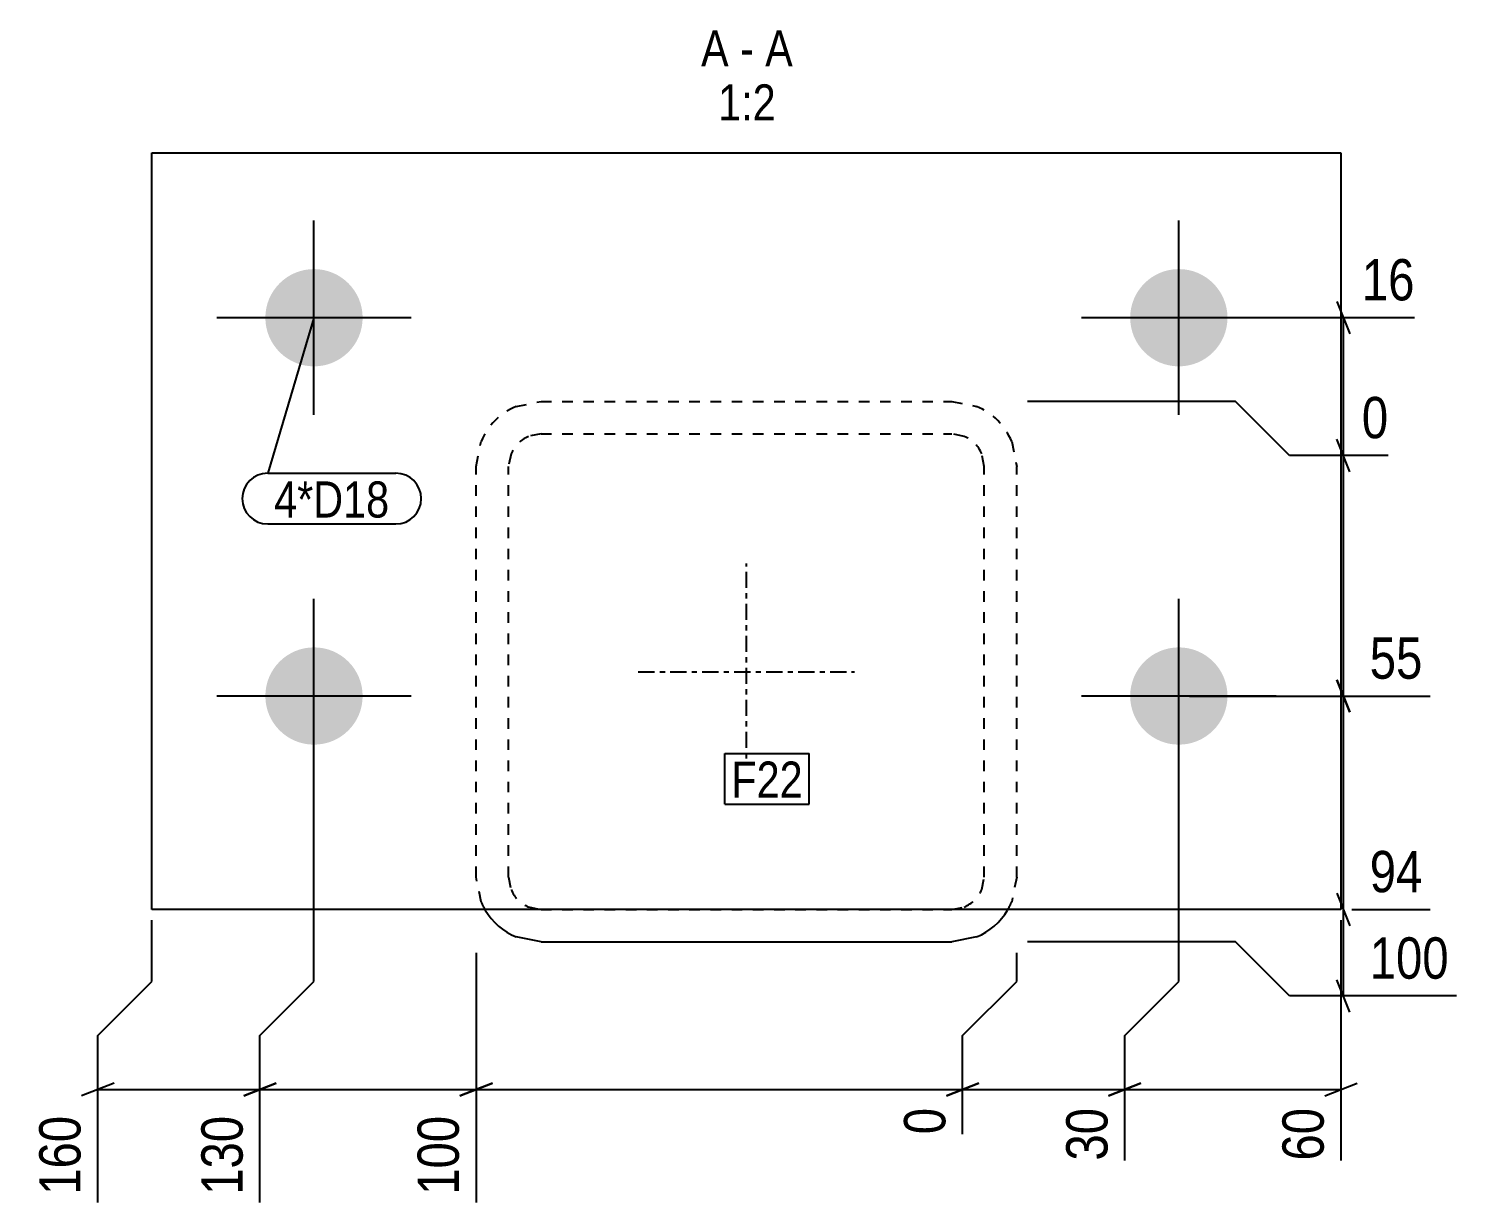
# Model space of a CAD drawing. Header units: millimetres. Extents: x 12 to 22632, y 5 to 856.
# Drawn here: x 6670.5 to 6934.8, y 4.7 to 222.1 of the extents above; entities that cross this region are included whole.
import ezdxf

# ---------------------------------------------------------------- set-up
doc = ezdxf.new("R2010")
doc.units = ezdxf.units.MM
doc.linetypes.add('DXK_LINE_DOT2', pattern=[3.9198, 1.9599, -1.9599])
doc.linetypes.add('DXK_LINE_DOT3', pattern=[5.9187, 2.979, -0.9799, 0.9799, -0.9799])
for name, color, linetype in [('MÅLSÆTNING', 7, 'Continuous'), ('STÅL', 7, 'Continuous'), ('TEKST', 7, 'Continuous')]:
    doc.layers.add(name, color=color, linetype=linetype)
doc.styles.add('Arial Narrow', font='ARIALN.TTF', dxfattribs={"height": 0.2})

msp = doc.modelspace()

# ---------------------------------------------------------------- hatches: boundary and pattern name
at = {"layer": 'STÅL', "linetype": 'Continuous'}
for points in [[(6714.27, 168.55, -1), (6732.27, 168.55, -1)], [(6874.27, 168.55, -1), (6892.27, 168.55, -1)], [(6714.27, 98.55, -1), (6732.27, 98.55, -1)], [(6874.27, 98.55, -1), (6892.27, 98.55, -1)]]:
    msp.add_hatch(color=96, dxfattribs=at).paths.add_polyline_path(points)

# ---------------------------------------------------------------- linework, layer by layer
at = {"layer": 'MÅLSÆTNING', "color": 7, "linetype": 'Continuous'}
for p, q in [((6912.53, 171.56), (6914.93, 165.56)), ((6885.27, 168.56), (6926.88, 168.56)), ((6913.73, 143.05), (6913.73, 168.56)), ((6893.73, 153.05), (6855.27, 153.05)), ((6893.73, 153.05), (6855.27, 153.05)), ((6903.73, 143.05), (6893.73, 153.05)), ((6903.73, 143.05), (6893.73, 153.05)), ((6914.93, 140.05), (6912.53, 146.05)), ((6914.93, 140.05), (6912.53, 146.05)), ((6922, 143.05), (6903.73, 143.05)), ((6922, 143.05), (6903.73, 143.05)), ((6913.73, 98.55), (6913.73, 143.05)), ((6912.53, 101.55), (6914.93, 95.55)), ((6914.93, 95.55), (6912.53, 101.55)), ((6885.27, 98.55), (6929.79, 98.55)), ((6885.27, 98.55), (6929.79, 98.55)), ((6913.73, 59.05), (6913.73, 98.55)), ((6723.27, 45.74), (6723.27, 96.55)), ((6723.27, 45.74), (6723.27, 96.55)), ((6883.27, 45.74), (6883.27, 96.55)), ((6883.27, 45.74), (6883.27, 96.55)), ((6912.53, 62.05), (6914.93, 56.05)), ((6912.53, 62.05), (6914.93, 56.05)), ((6913.73, 43.05), (6913.73, 59.05)), ((6915.27, 59.05), (6929.79, 59.05)), ((6915.27, 59.05), (6929.79, 59.05)), ((6693.27, 45.74), (6693.27, 57.05)), ((6913.27, 57.05), (6913.27, 12.59)), ((6893.73, 53.05), (6855.27, 53.05)), ((6903.73, 43.05), (6893.73, 53.05)), ((6753.27, 51.05), (6753.27, 4.8)), ((6753.27, 51.05), (6753.27, 4.8)), ((6853.27, 45.74), (6853.27, 51.05)), ((6853.27, 45.74), (6853.27, 51.05)), ((6683.27, 35.74), (6693.27, 45.74)), ((6713.27, 35.74), (6723.27, 45.74)), ((6713.27, 35.74), (6723.27, 45.74)), ((6843.27, 35.74), (6853.27, 45.74)), ((6843.27, 35.74), (6853.27, 45.74)), ((6873.27, 35.74), (6883.27, 45.74)), ((6873.27, 35.74), (6883.27, 45.74)), ((6914.93, 40.05), (6912.53, 46.05)), ((6934.67, 43.05), (6903.73, 43.05)), ((6683.27, 4.8), (6683.27, 35.74)), ((6713.27, 4.8), (6713.27, 35.74)), ((6713.27, 4.8), (6713.27, 35.74)), ((6843.27, 17.46), (6843.27, 35.74)), ((6843.27, 17.46), (6843.27, 35.74)), ((6873.27, 12.59), (6873.27, 35.74)), ((6873.27, 12.59), (6873.27, 35.74)), ((6686.27, 26.94), (6680.27, 24.54)), ((6716.27, 26.94), (6710.27, 24.54)), ((6710.27, 24.54), (6716.27, 26.94)), ((6756.27, 26.94), (6750.27, 24.54)), ((6750.27, 24.54), (6756.27, 26.94)), ((6846.27, 26.94), (6840.27, 24.54)), ((6840.27, 24.54), (6846.27, 26.94)), ((6876.27, 26.94), (6870.27, 24.54)), ((6870.27, 24.54), (6876.27, 26.94)), ((6910.27, 24.54), (6916.27, 26.94)), ((6683.27, 25.74), (6713.27, 25.74)), ((6713.27, 25.74), (6753.27, 25.74)), ((6753.27, 25.74), (6843.27, 25.74)), ((6843.27, 25.74), (6873.27, 25.74)), ((6873.27, 25.74), (6913.27, 25.74))]:
    msp.add_line(p, q, dxfattribs=at)
at = {"layer": 'STÅL', "color": 2, "linetype": 'Continuous'}
for p, q in [((6693.27, 59.05), (6693.27, 199.05)), ((6693.27, 199.05), (6913.27, 199.05)), ((6913.27, 199.05), (6913.27, 59.05)), ((6913.27, 59.05), (6693.27, 59.05)), ((6765.27, 53.05), (6760.67, 53.97)), ((6765.27, 53.05), (6841.27, 53.05)), ((6845.86, 53.97), (6841.27, 53.05))]:
    msp.add_line(p, q, dxfattribs=at)
at = {"layer": 'STÅL', "color": 96, "linetype": 'Continuous'}
for p, q in [((6723.27, 150.55), (6723.27, 186.55)), ((6883.27, 150.55), (6883.27, 186.55)), ((6741.27, 168.55), (6705.27, 168.55)), ((6901.27, 168.55), (6865.27, 168.55)), ((6723.27, 80.55), (6723.27, 116.55)), ((6883.27, 80.55), (6883.27, 116.55)), ((6741.27, 98.55), (6705.27, 98.55)), ((6901.27, 98.55), (6865.27, 98.55))]:
    msp.add_line(p, q, dxfattribs=at)
at = {"layer": 'STÅL', "color": 7, "linetype": 'DXK_LINE_DOT2'}
for p, q in [((6760.67, 152.14), (6765.27, 153.05)), ((6765.27, 153.05), (6841.27, 153.05)), ((6841.27, 153.05), (6845.86, 152.14)), ((6753.27, 141.05), (6754.18, 145.65)), ((6765.27, 147.05), (6762.97, 146.6)), ((6765.27, 147.05), (6841.27, 147.05)), ((6843.56, 146.6), (6841.27, 147.05)), ((6852.35, 145.65), (6853.27, 141.05)), ((6759.72, 143.35), (6759.27, 141.05)), ((6847.27, 141.05), (6846.81, 143.35)), ((6753.27, 65.05), (6753.27, 141.05)), ((6759.27, 65.05), (6759.27, 141.05)), ((6847.27, 65.05), (6847.27, 141.05)), ((6853.27, 65.05), (6853.27, 141.05)), ((6754.18, 60.46), (6753.27, 65.05)), ((6759.27, 65.05), (6759.72, 62.76)), ((6846.81, 62.76), (6847.27, 65.05)), ((6853.27, 65.05), (6852.35, 60.46)), ((6762.97, 59.51), (6765.27, 59.05)), ((6765.27, 59.05), (6841.27, 59.05)), ((6841.27, 59.05), (6843.56, 59.51))]:
    msp.add_line(p, q, dxfattribs=at)
at = {"layer": 'STÅL', "color": 7, "linetype": 'DXK_LINE_DOT3'}
for p, q in [((6803.27, 83.05), (6803.27, 123.05)), ((6783.27, 103.05), (6823.27, 103.05))]:
    msp.add_line(p, q, dxfattribs=at)
at = {"layer": 'STÅL', "color": 7, "linetype": 'DXK_LINE_DOT2'}
for centre, radius, start, end in [((6765.27, 141.05), 12, 112.5, 157.5), ((6841.27, 141.05), 12, 22.5, 67.5), ((6765.27, 141.05), 6, 112.5, 157.5), ((6841.27, 141.05), 6, 22.5, 67.5), ((6765.27, 65.05), 6, 202.5, 247.5), ((6841.27, 65.05), 6, 292.5, 337.5), ((6765.27, 65.05), 12, 202.5, 210.5989), ((6841.27, 65.05), 12, 329.4011, 337.5)]:
    msp.add_arc(centre, radius, start, end, dxfattribs=at)
at = {"layer": 'STÅL', "color": 2, "linetype": 'Continuous'}
for centre, start, end in [((6765.27, 65.05), 210.5989, 247.5), ((6841.27, 65.05), 292.5, 329.4011)]:
    msp.add_arc(centre, 12, start, end, dxfattribs=at)

# ---------------------------------------------------------------- wipeouts: each hides what was drawn before it
at = {"color": 0, "linetype": 'Continuous'}
for points, layer in [([(6929.94, 100.15), (6929.94, 111.35), (6916.99, 111.35), (6916.99, 100.15)], 'MÅLSÆTNING'), ([(6929.94, 60.65), (6929.94, 71.85), (6916.99, 71.85), (6916.99, 60.65)], 'MÅLSÆTNING'), ([(6934.81, 44.65), (6934.81, 55.85), (6916.99, 55.85), (6916.99, 44.65)], 'MÅLSÆTNING'), ([(6681.67, 22.48), (6670.47, 22.48), (6670.47, 4.66), (6681.67, 4.66)], 'MÅLSÆTNING'), ([(6711.67, 22.48), (6700.47, 22.48), (6700.47, 4.66), (6711.67, 4.66)], 'MÅLSÆTNING'), ([(6751.67, 22.48), (6740.47, 22.48), (6740.47, 4.66), (6751.67, 4.66)], 'MÅLSÆTNING'), ([(6799.99, 215.05), (6799.99, 222.05), (6794.88, 222.05), (6794.88, 215.05)], 'TEKST'), ([(6804.64, 215.05), (6804.64, 222.05), (6802.09, 222.05), (6802.09, 215.05)], 'TEKST'), ([(6811.86, 215.05), (6811.86, 222.05), (6806.74, 222.05), (6806.74, 215.05)], 'TEKST'), ([(6808.7, 205.05), (6808.7, 212.05), (6798.04, 212.05), (6798.04, 205.05)], 'TEKST')]:
    msp.add_wipeout(points, dxfattribs=at).dxf.layer = layer
at = {"color": 0}
msp.add_wipeout([(6737.21, 131.58), (6737.21, 138.58), (6715.9, 138.58), (6715.9, 131.58)], dxfattribs=at).dxf.layer = 'TEKST'

# ---------------------------------------------------------------- next in the draw order: texts
at = {"layer": 'MÅLSÆTNING', "color": 3, "linetype": 'Continuous', "style": 'Arial Narrow'}
for s, p in [('55', (6918.59, 101.75)), ('94', (6918.59, 62.25)), ('100', (6918.59, 46.25))]:
    msp.add_text(s, height=7.635, dxfattribs=at).set_placement(p)
for s, p in [('160', (6680.07, 6.26)), ('130', (6710.07, 6.26)), ('100', (6750.07, 6.26))]:
    msp.add_text(s, height=7.635, rotation=90.0002, dxfattribs=at).set_placement(p)
at = {"layer": 'TEKST', "color": 3, "linetype": 'Continuous', "style": 'Arial Narrow'}
for s, height, p in [('A', 6.68, (6794.88, 215.05)), ('A', 6.68, (6806.74, 215.05)), ('-', 6.68, (6802.09, 215.05)), ('1:2', 6.681, (6798.04, 205.05))]:
    msp.add_text(s, height=height, dxfattribs=at).set_placement(p)

# ---------------------------------------------------------------- next in the draw order: wipeouts: each hides what was drawn before it
at = {"color": 0, "linetype": 'Continuous'}
for points in [[(6928.48, 170.16), (6928.48, 181.36), (6915.53, 181.36), (6915.53, 170.16)], [(6923.6, 144.65), (6923.6, 155.85), (6915.53, 155.85), (6915.53, 144.65)], [(6841.67, 23.94), (6830.47, 23.94), (6830.47, 15.86), (6841.67, 15.86)], [(6871.67, 23.94), (6860.47, 23.94), (6860.47, 10.99), (6871.67, 10.99)], [(6911.67, 23.94), (6900.47, 23.94), (6900.47, 10.99), (6911.67, 10.99)]]:
    msp.add_wipeout(points, dxfattribs=at).dxf.layer = 'MÅLSÆTNING'
at = {"color": 0}
for points in [[(6737.21, 131.58), (6737.21, 138.58), (6715.9, 138.58), (6715.9, 131.58)], [(6813.7, 79.74), (6813.7, 86.74), (6800.48, 86.74), (6800.48, 79.74)]]:
    msp.add_wipeout(points, dxfattribs=at).dxf.layer = 'TEKST'

# ---------------------------------------------------------------- next in the draw order: linework, layer by layer
at = {"layer": 'TEKST', "color": 7, "linetype": 'Continuous'}
for p, q in [((6723.27, 168.55), (6714.7, 139.78)), ((6714.7, 139.78), (6738.41, 139.78)), ((6714.7, 130.38), (6738.41, 130.38))]:
    msp.add_line(p, q, dxfattribs=at)
for centre, start, end in [((6714.7, 135.08), 90, 270), ((6738.41, 135.08), 270, 90)]:
    msp.add_arc(centre, 4.7, start, end, dxfattribs=at)

# ---------------------------------------------------------------- next in the draw order: texts
at = {"layer": 'MÅLSÆTNING', "color": 3, "linetype": 'Continuous', "style": 'Arial Narrow'}
for s, height, p in [('16', 7.635, (6917.13, 171.76)), ('0', 7.64, (6917.13, 146.25))]:
    msp.add_text(s, height=height, dxfattribs=at).set_placement(p)
for s, height, p in [('0', 7.64, (6840.07, 17.46)), ('30', 7.635, (6870.07, 12.59)), ('60', 7.635, (6910.07, 12.59))]:
    msp.add_text(s, height=height, rotation=90.0002, dxfattribs=at).set_placement(p)
at = {"layer": 'TEKST', "color": 3, "style": 'Arial Narrow'}
msp.add_text('4*D18', height=6.681, dxfattribs=at).set_placement((6715.9, 131.58))

# ---------------------------------------------------------------- next in the draw order: wipeouts: each hides what was drawn before it
at = {"color": 0}
msp.add_wipeout([(6813.7, 79.74), (6813.7, 86.74), (6800.48, 86.74), (6800.48, 79.74)], dxfattribs=at).dxf.layer = 'TEKST'

# ---------------------------------------------------------------- next in the draw order: linework, layer by layer
at = {"layer": 'TEKST', "color": 7, "linetype": 'Continuous'}
for p, q in [((6799.28, 87.94), (6814.9, 87.94)), ((6799.28, 78.54), (6799.28, 87.94)), ((6814.9, 78.54), (6814.9, 87.94)), ((6799.28, 78.54), (6814.9, 78.54))]:
    msp.add_line(p, q, dxfattribs=at)

# ---------------------------------------------------------------- next in the draw order: texts
at = {"layer": 'TEKST', "color": 3, "style": 'Arial Narrow'}
msp.add_text('F22', height=6.681, dxfattribs=at).set_placement((6800.48, 79.74))

doc.saveas('drawing.dxf')
